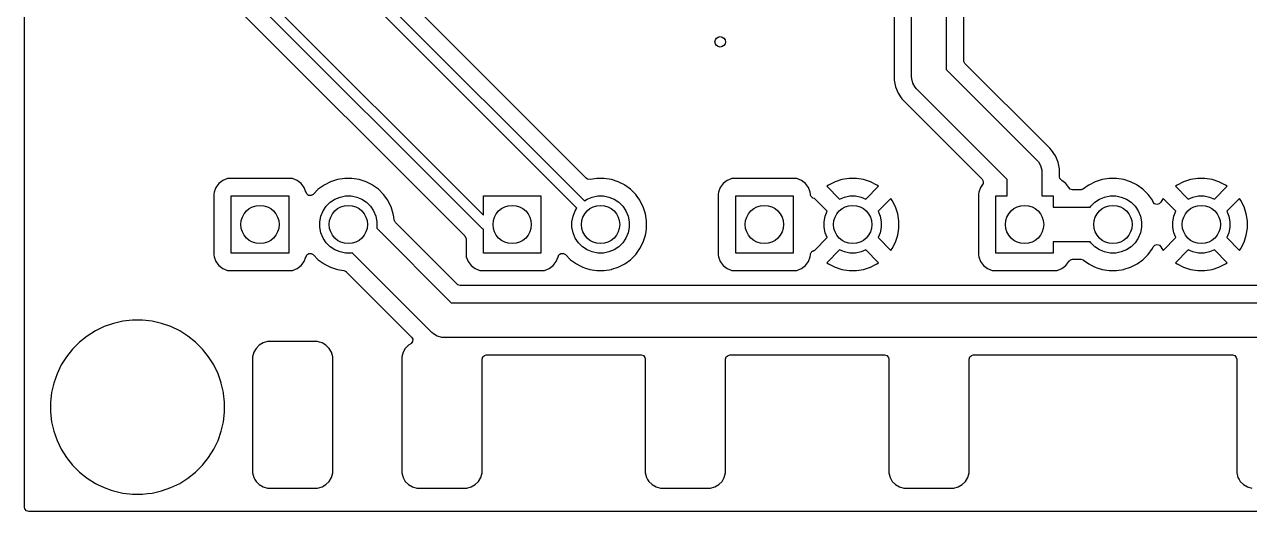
# Model space of a CAD drawing. Extents: x 103 to 241, y -131 to -73.
# Drawn here: x 107 to 142.22, y -131.5 to -117.5 of the extents above; entities that cross this region are included whole.
import ezdxf

# ---------------------------------------------------------------- set-up
doc = ezdxf.new("R2010")
doc.units = 0
doc.layers.add('BLACK', color=7, linetype='CONTINUOUS')

msp = doc.modelspace()

# ---------------------------------------------------------------- linework, layer by layer
at = {"layer": 'BLACK', "linetype": 'CONTINUOUS'}
for p, q in [((107.0005, -122.377135), (107.0005, -76.109568)), ((133.5, -93.509131), (133.5, -118.792893)), ((134.0005, -118.534217), (134.0005, -93.410587)), ((131.9995, -93.974913), (131.9995, -119.098541)), ((132.5, -119), (132.5, -93.716237)), ((113.4, -112.877868), (123.095236, -122.573104)), ((123.150957, -121.921011), (113.936819, -112.706873)), ((122.883104, -122.785236), (113.143934, -113.046066)), ((111.9, -114.687868), (120.195, -122.982868)), ((120.143934, -123.356066), (111.643934, -114.856066)), ((111.244727, -115.164674), (119.658181, -123.578127)), ((134.003334, -118.560575), (134.0005, -118.534217)), ((134.036819, -118.621898), (134.003334, -118.560575)), ((136.387781, -120.97286), (134.036819, -118.621898)), ((132.504277, -119.065247), (132.5, -119)), ((133.5, -118.792893), (136.103553, -121.396446)), ((131.9995, -119.098543), (131.999499, -119.098543)), ((131.999499, -119.098543), (132.037947, -119.291829)), ((131.9995, -119.098541), (131.9995, -119.098543)), ((132.037947, -119.291829), (132.03795, -119.291839)), ((132.03795, -119.291839), (132.113364, -119.473907)), ((132.504277, -119.065263), (132.504277, -119.065247)), ((132.53806, -119.191342), (132.504277, -119.065263)), ((132.603323, -119.304381), (132.53806, -119.191342)), ((132.603338, -119.304396), (132.603323, -119.304381)), ((132.646447, -119.353553), (132.603338, -119.304396)), ((135.25, -121.957106), (132.646447, -119.353553)), ((132.113364, -119.473907), (132.113371, -119.47392)), ((132.113371, -119.47392), (132.222859, -119.63778)), ((132.222859, -119.63778), (132.22286, -119.637781)), ((132.22286, -119.637781), (132.222861, -119.637782)), ((132.222861, -119.637782), (132.362218, -119.777139)), ((132.362218, -119.777139), (132.362219, -119.777139)), ((132.362219, -119.777139), (132.369286, -119.784206)), ((132.369286, -119.784206), (132.369285, -119.784206)), ((132.369285, -119.784206), (132.369289, -119.784209)), ((132.369289, -119.784209), (134.5279, -121.942821)), ((136.387782, -120.972861), (136.387781, -120.97286)), ((136.475176, -121.060255), (136.387782, -120.972861)), ((136.52714, -121.112219), (136.475176, -121.060255)), ((136.636628, -121.276079), (136.52714, -121.112219)), ((136.103553, -121.396446), (136.146668, -121.44561)), ((136.146668, -121.44561), (136.146677, -121.445619)), ((136.146677, -121.445619), (136.21194, -121.558658)), ((136.636635, -121.276092), (136.636628, -121.276079)), ((136.712049, -121.45816), (136.636635, -121.276092)), ((136.712051, -121.458165), (136.712049, -121.45816)), ((136.712051, -121.458169), (136.712051, -121.458165)), ((136.712052, -121.45817), (136.712051, -121.458169)), ((136.7505, -121.651456), (136.712052, -121.45817)), ((136.21194, -121.558658), (136.245723, -121.684737)), ((136.245723, -121.684737), (136.245723, -121.684752)), ((136.245723, -121.684752), (136.25, -121.75)), ((136.25, -121.75), (136.25, -122.425)), ((136.7505, -121.871138), (136.7505, -121.651456)), ((112.501202, -122.182671), (112.450908, -122.317517)), ((112.501206, -122.182664), (112.501202, -122.182671)), ((112.587452, -122.067455), (112.501206, -122.182664)), ((112.587455, -122.067452), (112.587452, -122.067455)), ((112.702664, -121.981206), (112.587455, -122.067452)), ((112.702671, -121.981202), (112.702664, -121.981206)), ((112.837516, -121.930908), (112.702671, -121.981202)), ((112.897123, -121.924501), (112.837516, -121.930908)), ((112.897129, -121.9245), (112.897123, -121.924501)), ((114.642864, -121.9245), (112.897129, -121.9245)), ((114.642873, -121.9245), (114.642864, -121.9245)), ((114.642881, -121.9245), (114.642873, -121.9245)), ((114.642883, -121.924501), (114.642881, -121.9245)), ((114.702483, -121.930908), (114.642883, -121.924501)), ((114.837328, -121.981202), (114.702482, -121.930908)), ((114.702482, -121.930908), (114.702483, -121.930908)), ((114.837335, -121.981206), (114.837328, -121.981202)), ((114.952544, -122.067452), (114.837335, -121.981206)), ((114.952547, -122.067455), (114.952544, -122.067452)), ((115.038793, -122.182664), (114.952547, -122.067455)), ((115.038797, -122.182671), (115.038793, -122.182664)), ((115.089092, -122.31752), (115.038797, -122.182671)), ((115.615285, -122.11633), (115.446496, -122.238964)), ((115.801179, -122.021612), (115.615285, -122.11633)), ((115.99961, -121.957137), (115.801179, -122.021612)), ((116.205676, -121.9245), (115.99961, -121.957137)), ((116.205681, -121.9245), (116.205676, -121.9245)), ((116.414319, -121.9245), (116.205681, -121.9245)), ((116.414324, -121.9245), (116.414319, -121.9245)), ((116.620389, -121.957137), (116.414324, -121.9245)), ((116.81882, -122.021612), (116.620389, -121.957137)), ((116.994047, -122.110895), (116.81882, -122.021612)), ((117.004714, -122.11633), (116.994047, -122.110895)), ((117.173505, -122.238965), (117.004714, -122.11633)), ((123.188742, -121.946848), (123.150957, -121.921011)), ((123.258036, -121.955803), (123.188742, -121.946848)), ((123.455676, -121.9245), (123.258036, -121.955803)), ((123.455681, -121.9245), (123.455676, -121.9245)), ((123.664319, -121.9245), (123.455681, -121.9245)), ((123.664324, -121.9245), (123.664319, -121.9245)), ((123.870389, -121.957137), (123.664324, -121.9245)), ((124.06882, -122.021612), (123.870389, -121.957137)), ((124.244047, -122.110895), (124.06882, -122.021612)), ((124.254714, -122.11633), (124.244047, -122.110895)), ((124.423505, -122.238965), (124.254714, -122.11633)), ((127.001202, -122.182671), (126.950908, -122.317517)), ((127.001206, -122.182664), (127.001202, -122.182671)), ((127.087452, -122.067455), (127.001206, -122.182664)), ((127.087455, -122.067452), (127.087452, -122.067455)), ((127.202664, -121.981206), (127.087455, -122.067452)), ((127.202671, -121.981202), (127.202664, -121.981206)), ((127.337516, -121.930908), (127.202671, -121.981202)), ((127.397123, -121.924501), (127.337516, -121.930908)), ((127.397129, -121.9245), (127.397123, -121.924501)), ((129.142864, -121.9245), (127.397129, -121.9245)), ((129.142873, -121.9245), (129.142864, -121.9245)), ((129.142881, -121.9245), (129.142873, -121.9245)), ((129.142883, -121.924501), (129.142881, -121.9245)), ((129.202483, -121.930908), (129.142883, -121.924501)), ((129.337328, -121.981202), (129.202482, -121.930908)), ((129.202482, -121.930908), (129.202483, -121.930908)), ((129.337335, -121.981206), (129.337328, -121.981202)), ((129.452544, -122.067452), (129.337335, -121.981206)), ((129.452547, -122.067455), (129.452544, -122.067452)), ((129.538793, -122.182664), (129.452547, -122.067455)), ((129.538795, -122.182668), (129.538793, -122.182664)), ((129.538796, -122.182669), (129.538795, -122.182668)), ((129.589091, -122.317517), (129.538796, -122.182669)), ((130.115552, -122.116757), (130.06618, -122.152627)), ((130.06618, -122.152627), (130.431613, -122.518059)), ((130.301372, -122.022075), (130.115552, -122.116757)), ((130.499727, -121.957626), (130.301372, -122.022075)), ((130.705721, -121.925), (130.499727, -121.957626)), ((130.914279, -121.925), (130.705721, -121.925)), ((131.120272, -121.957626), (130.914279, -121.925)), ((131.318627, -122.022075), (131.120272, -121.957626)), ((131.188386, -122.518059), (131.553819, -122.152627)), ((131.504451, -122.116759), (131.318627, -122.022075)), ((131.553819, -122.152627), (131.504451, -122.116759)), ((134.481202, -122.182671), (134.430908, -122.317517)), ((134.481206, -122.182664), (134.481202, -122.182671)), ((134.539486, -122.104812), (134.481206, -122.182664)), ((134.5279, -121.942821), (134.561385, -122.004144)), ((134.556401, -122.073836), (134.539486, -122.104812)), ((134.561385, -122.004144), (134.556401, -122.073836)), ((135.25, -122.425), (135.25, -121.957106)), ((136.765665, -121.930559), (136.7505, -121.871138)), ((136.810555, -121.975454), (136.765665, -121.930559)), ((136.810231, -121.975888), (136.810555, -121.975454)), ((136.813246, -121.978145), (136.810231, -121.975888)), ((136.815068, -121.979967), (136.813246, -121.978145)), ((136.817329, -121.981202), (136.815068, -121.979967)), ((136.932544, -122.067452), (136.817329, -121.981202)), ((136.932547, -122.067455), (136.932544, -122.067452)), ((137.018792, -122.182663), (136.932547, -122.067455)), ((137.018793, -122.182665), (137.018792, -122.182663)), ((137.018796, -122.182669), (137.018793, -122.182665)), ((137.018797, -122.182673), (137.018796, -122.182669)), ((137.020027, -122.184924), (137.018797, -122.182673)), ((137.022364, -122.187434), (137.020027, -122.184924)), ((137.024112, -122.189769), (137.022364, -122.187434)), ((137.024362, -122.189581), (137.024112, -122.189769)), ((137.061822, -122.229815), (137.024362, -122.189581)), ((137.545328, -122.152627), (137.444589, -122.225818)), ((137.595285, -122.11633), (137.545328, -122.152627)), ((137.781179, -122.021612), (137.595285, -122.11633)), ((137.97961, -121.957137), (137.781179, -122.021612)), ((138.185676, -121.9245), (137.97961, -121.957137)), ((138.185681, -121.9245), (138.185676, -121.9245)), ((138.394319, -121.9245), (138.185681, -121.9245)), ((138.394324, -121.9245), (138.394319, -121.9245)), ((138.600389, -121.957137), (138.394324, -121.9245)), ((138.79882, -122.021612), (138.600389, -121.957137)), ((138.974047, -122.110895), (138.79882, -122.021612)), ((138.984714, -122.11633), (138.974047, -122.110895)), ((139.153505, -122.238965), (138.984714, -122.11633)), ((140.135552, -122.116757), (140.08618, -122.152627)), ((140.08618, -122.152627), (140.451613, -122.518059)), ((140.321372, -122.022075), (140.135552, -122.116757)), ((140.519727, -121.957626), (140.321372, -122.022075)), ((140.725721, -121.925), (140.519727, -121.957626)), ((140.934279, -121.925), (140.725721, -121.925)), ((141.140272, -121.957626), (140.934279, -121.925)), ((141.338627, -122.022075), (141.140272, -121.957626)), ((141.208386, -122.518059), (141.573819, -122.152627)), ((141.524451, -122.116759), (141.338627, -122.022075)), ((141.573819, -122.152627), (141.524451, -122.116759)), ((107.0005, -128.359568), (107.0005, -122.377135)), ((112.444501, -122.377116), (112.4445, -122.377135)), ((112.4445, -122.377135), (112.4445, -124.12287)), ((112.450908, -122.317517), (112.444501, -122.377116)), ((112.945, -124.075), (112.945, -122.425)), ((112.945, -122.425), (114.595, -122.425)), ((114.595, -122.425), (114.595, -124.075)), ((115.090876, -122.325068), (115.089092, -122.31752)), ((115.093515, -122.324444), (115.090876, -122.325068)), ((115.112478, -122.372662), (115.093515, -122.324444)), ((115.168411, -122.414534), (115.112478, -122.372662)), ((115.238103, -122.419518), (115.168411, -122.414534)), ((115.299426, -122.386034), (115.238103, -122.419518)), ((115.446496, -122.238964), (115.299426, -122.386034)), ((115.786626, -122.612266), (115.921098, -122.522415)), ((115.921098, -122.522415), (116.070515, -122.460524)), ((116.070515, -122.460524), (116.229136, -122.428973)), ((116.229136, -122.428973), (116.390864, -122.428973)), ((116.390864, -122.428973), (116.549485, -122.460524)), ((116.549485, -122.460524), (116.698902, -122.522415)), ((116.698902, -122.522415), (116.833374, -122.612266)), ((117.321035, -122.386495), (117.173505, -122.238965)), ((117.44367, -122.555286), (117.321035, -122.386495)), ((120.195, -122.982868), (120.195, -122.425)), ((120.195, -122.425), (121.845, -122.425)), ((121.845, -122.425), (121.845, -124.075)), ((123.095236, -122.573104), (123.171098, -122.522415)), ((123.171098, -122.522415), (123.320515, -122.460524)), ((123.320515, -122.460524), (123.479136, -122.428973)), ((123.479136, -122.428973), (123.640864, -122.428973)), ((123.640864, -122.428973), (123.799485, -122.460524)), ((123.799485, -122.460524), (123.948902, -122.522415)), ((123.948902, -122.522415), (124.083374, -122.612266)), ((124.561675, -122.377135), (124.423505, -122.238965)), ((124.571035, -122.386495), (124.561675, -122.377135)), ((124.571039, -122.386501), (124.571035, -122.386495)), ((124.61477, -122.446689), (124.571039, -122.386501)), ((124.61477, -122.446691), (124.61477, -122.446689)), ((124.69367, -122.555286), (124.61477, -122.446691)), ((126.944501, -122.377116), (126.9445, -122.377135)), ((126.9445, -122.377135), (126.9445, -124.12287)), ((126.950908, -122.317517), (126.944501, -122.377116)), ((127.445, -124.075), (127.445, -122.425)), ((127.445, -122.425), (129.095, -122.425)), ((129.095, -122.425), (129.095, -124.075)), ((129.595499, -122.377128), (129.589091, -122.317517)), ((129.595499, -122.395402), (129.595499, -122.377128)), ((129.598687, -122.40919), (129.595499, -122.395402)), ((129.611093, -122.441456), (129.598687, -122.40919)), ((129.660849, -122.490508), (129.611093, -122.441456)), ((129.706557, -122.50011), (129.660849, -122.490508)), ((130.078059, -122.871612), (129.706557, -122.50011)), ((130.431613, -122.518059), (130.570515, -122.460524)), ((130.570515, -122.460524), (130.729136, -122.428973)), ((130.729136, -122.428973), (130.890864, -122.428973)), ((130.890864, -122.428973), (131.049485, -122.460524)), ((131.049485, -122.460524), (131.188386, -122.518059)), ((131.907371, -122.506179), (131.541939, -122.87161)), ((131.907372, -122.50618), (131.907371, -122.506179)), ((131.943236, -122.555543), (131.907372, -122.50618)), ((134.424501, -122.377116), (134.4245, -122.377135)), ((134.4245, -122.377135), (134.4245, -124.12287)), ((134.430908, -122.317517), (134.424501, -122.377116)), ((134.925, -124.075), (134.925, -122.425)), ((134.925, -122.425), (135.25, -122.425)), ((136.25, -122.425), (136.575, -122.425)), ((136.575, -122.425), (136.575, -122.75)), ((137.128861, -122.2495), (137.061822, -122.229815)), ((137.371705, -122.2495), (137.128861, -122.2495)), ((137.378785, -122.249298), (137.371705, -122.2495)), ((137.382615, -122.247931), (137.378785, -122.249298)), ((137.40664, -122.244477), (137.382615, -122.247931)), ((137.424544, -122.23297), (137.40664, -122.244477)), ((137.444589, -122.225818), (137.424544, -122.23297)), ((137.766626, -122.612266), (137.901098, -122.522415)), ((137.901098, -122.522415), (138.050515, -122.460524)), ((138.050515, -122.460524), (138.209136, -122.428973)), ((138.209136, -122.428973), (138.370864, -122.428973)), ((138.370864, -122.428973), (138.529485, -122.460524)), ((138.529485, -122.460524), (138.678902, -122.522415)), ((138.678902, -122.522415), (138.813374, -122.612266)), ((139.301035, -122.386495), (139.153505, -122.238965)), ((139.337334, -122.436456), (139.301035, -122.386495)), ((139.423671, -122.555287), (139.337334, -122.436456)), ((139.732627, -122.50618), (139.696755, -122.555555)), ((140.098059, -122.871612), (139.732627, -122.50618)), ((140.451613, -122.518059), (140.590515, -122.460524)), ((140.590515, -122.460524), (140.749136, -122.428973)), ((140.749136, -122.428973), (140.910864, -122.428973)), ((140.910864, -122.428973), (141.069485, -122.460524)), ((141.069485, -122.460524), (141.208386, -122.518059)), ((141.927371, -122.506179), (141.561939, -122.87161)), ((141.927372, -122.50618), (141.927371, -122.506179)), ((141.963236, -122.555543), (141.927372, -122.50618)), ((115.520524, -123.010515), (115.582415, -122.861098)), ((115.582415, -122.861098), (115.672266, -122.726626)), ((115.672266, -122.726626), (115.786626, -122.612266)), ((116.833374, -122.612266), (116.947734, -122.726626)), ((116.947734, -122.726626), (117.037585, -122.861098)), ((117.037585, -122.861098), (117.099476, -123.010515)), ((117.44381, -122.555561), (117.44367, -122.555286)), ((117.538387, -122.741179), (117.44381, -122.555561)), ((117.538387, -122.741181), (117.538387, -122.741179)), ((117.538389, -122.741184), (117.538387, -122.741181)), ((117.602862, -122.939611), (117.538389, -122.741184)), ((122.770524, -123.010515), (122.832415, -122.861098)), ((122.832415, -122.861098), (122.883104, -122.785236)), ((124.083374, -122.612266), (124.197734, -122.726626)), ((124.197734, -122.726626), (124.287585, -122.861098)), ((124.287585, -122.861098), (124.349476, -123.010515)), ((124.69381, -122.555561), (124.69367, -122.555286)), ((124.788387, -122.741179), (124.69381, -122.555561)), ((124.852862, -122.93961), (124.788387, -122.741179)), ((130.020524, -123.010515), (130.078059, -122.871612)), ((131.541939, -122.87161), (131.599476, -123.010515)), ((131.943244, -122.555556), (131.943236, -122.555543)), ((132.037924, -122.741372), (131.943244, -122.555556)), ((132.102373, -122.939727), (132.037924, -122.741372)), ((136.575, -122.75), (137.636648, -122.75)), ((137.636648, -122.75), (137.652266, -122.726626)), ((137.652266, -122.726626), (137.766626, -122.612266)), ((138.813374, -122.612266), (138.927734, -122.726626)), ((138.927734, -122.726626), (139.017585, -122.861098)), ((139.017585, -122.861098), (139.079476, -123.010515)), ((139.449796, -122.606561), (139.423671, -122.555287)), ((139.488834, -122.651615), (139.449796, -122.606561)), ((139.554969, -122.674153), (139.488834, -122.651615)), ((139.62279, -122.657358), (139.554969, -122.674153)), ((139.670765, -122.606563), (139.62279, -122.657358)), ((139.696755, -122.555555), (139.670765, -122.606563)), ((140.040524, -123.010515), (140.098059, -122.871612)), ((141.561939, -122.87161), (141.619476, -123.010515)), ((141.963244, -122.555556), (141.963236, -122.555543)), ((142.057924, -122.741372), (141.963244, -122.555556)), ((142.122373, -122.939727), (142.057924, -122.741372)), ((115.488973, -123.169136), (115.520524, -123.010515)), ((115.488973, -123.330864), (115.488973, -123.169136)), ((117.099476, -123.010515), (117.131027, -123.169136)), ((117.131027, -123.169136), (117.131027, -123.330864)), ((117.617607, -123.032708), (117.602862, -122.939611)), ((117.632001, -123.123589), (117.617607, -123.032708)), ((117.633308, -123.130549), (117.632001, -123.123589)), ((117.666793, -123.191872), (117.633308, -123.130549)), ((119.438102, -124.963181), (117.666793, -123.191872)), ((122.738973, -123.169136), (122.770524, -123.010515)), ((122.738973, -123.330864), (122.738973, -123.169136)), ((124.349476, -123.010515), (124.381027, -123.169136)), ((124.381027, -123.169136), (124.381027, -123.330864)), ((124.8855, -123.145675), (124.852862, -122.93961)), ((124.8855, -123.354324), (124.8855, -123.145675)), ((129.988973, -123.169136), (130.020524, -123.010515)), ((129.988973, -123.330864), (129.988973, -123.169136)), ((131.599476, -123.010515), (131.631027, -123.169136)), ((131.631027, -123.169136), (131.631027, -123.330864)), ((132.135, -123.14572), (132.102373, -122.939727)), ((132.135, -123.354279), (132.135, -123.14572)), ((139.079476, -123.010515), (139.111027, -123.169136)), ((139.111027, -123.169136), (139.111027, -123.330864)), ((140.008973, -123.169136), (140.040524, -123.010515)), ((140.008973, -123.330864), (140.008973, -123.169136)), ((141.619476, -123.010515), (141.651027, -123.169136)), ((141.651027, -123.169136), (141.651027, -123.330864)), ((142.155, -123.14572), (142.122373, -122.939727)), ((142.155, -123.354279), (142.155, -123.14572)), ((115.520524, -123.489485), (115.488973, -123.330864)), ((115.582415, -123.638902), (115.520524, -123.489485)), ((117.131027, -123.330864), (117.125542, -123.358436)), ((117.125542, -123.358436), (119.267107, -125.5)), ((119.658181, -123.578127), (119.691666, -123.63945)), ((120.166664, -123.374721), (120.143934, -123.356066)), ((120.195, -123.386457), (120.166664, -123.374721)), ((120.195, -124.075), (120.195, -123.386457)), ((122.770524, -123.489485), (122.738973, -123.330864)), ((122.832415, -123.638902), (122.770524, -123.489485)), ((124.349476, -123.489485), (124.287585, -123.638902)), ((124.381027, -123.330864), (124.349476, -123.489485)), ((124.788389, -123.758816), (124.852862, -123.560389)), ((124.852862, -123.560389), (124.869191, -123.457292)), ((124.869191, -123.457292), (124.8855, -123.354324)), ((130.020524, -123.489485), (129.988973, -123.330864)), ((130.078059, -123.628386), (130.020524, -123.489485)), ((131.599476, -123.489485), (131.54194, -123.628387)), ((131.631027, -123.330864), (131.599476, -123.489485)), ((132.037924, -123.758627), (132.102373, -123.560272)), ((132.102373, -123.560272), (132.135, -123.354279)), ((139.079476, -123.489485), (139.017585, -123.638902)), ((139.111027, -123.330864), (139.079476, -123.489485)), ((140.040524, -123.489485), (140.008973, -123.330864)), ((140.098059, -123.628386), (140.040524, -123.489485)), ((141.619476, -123.489485), (141.56194, -123.628387)), ((141.651027, -123.330864), (141.619476, -123.489485)), ((142.057924, -123.758627), (142.122373, -123.560272)), ((142.122373, -123.560272), (142.155, -123.354279)), ((115.672266, -123.773374), (115.582415, -123.638902)), ((115.786626, -123.887734), (115.672266, -123.773374)), ((115.921098, -123.977585), (115.786626, -123.887734)), ((119.691666, -123.63945), (119.6945, -123.665808)), ((119.6945, -123.665808), (119.6945, -124.12287)), ((122.922266, -123.773374), (122.832415, -123.638902)), ((123.036626, -123.887734), (122.922266, -123.773374)), ((123.171098, -123.977585), (123.036626, -123.887734)), ((124.083374, -123.887734), (123.948902, -123.977585)), ((124.197734, -123.773374), (124.083374, -123.887734)), ((124.287585, -123.638902), (124.197734, -123.773374)), ((124.571035, -124.113505), (124.69367, -123.944714)), ((124.69367, -123.944714), (124.788389, -123.758816)), ((129.708073, -123.998373), (130.078059, -123.628386)), ((131.54194, -123.628387), (131.907371, -123.993818)), ((131.907372, -123.993818), (131.94324, -123.944451)), ((131.94324, -123.944451), (132.037924, -123.758627)), ((137.636648, -123.75), (136.575, -123.75)), ((136.575, -123.75), (136.575, -124.075)), ((137.652266, -123.773374), (137.636648, -123.75)), ((137.766626, -123.887734), (137.652266, -123.773374)), ((137.901098, -123.977585), (137.766626, -123.887734)), ((138.813374, -123.887734), (138.678902, -123.977585)), ((138.927734, -123.773374), (138.813374, -123.887734)), ((139.017585, -123.638902), (138.927734, -123.773374)), ((139.301035, -124.113505), (139.42367, -123.944714)), ((139.42367, -123.944714), (139.449796, -123.893437)), ((139.449796, -123.893437), (139.497769, -123.842642)), ((139.497769, -123.842642), (139.56559, -123.825846)), ((139.56559, -123.825846), (139.631725, -123.848383)), ((139.631725, -123.848383), (139.670766, -123.893437)), ((139.670766, -123.893437), (139.696759, -123.944451)), ((139.696759, -123.944451), (139.732627, -123.993818)), ((139.732627, -123.993819), (140.098059, -123.628386)), ((141.56194, -123.628387), (141.927371, -123.993818)), ((141.927372, -123.993818), (141.96324, -123.944451)), ((141.96324, -123.944451), (142.057924, -123.758627)), ((112.4445, -124.12287), (112.444501, -124.122876)), ((112.444501, -124.122876), (112.450908, -124.182483)), ((112.450908, -124.182483), (112.501202, -124.317328)), ((114.595, -124.075), (112.945, -124.075)), ((115.038796, -124.317331), (115.089091, -124.182483)), ((115.089091, -124.182481), (115.090874, -124.174938)), ((115.089091, -124.182483), (115.089091, -124.182481)), ((115.090874, -124.174938), (115.093757, -124.175619)), ((115.093757, -124.175619), (115.115147, -124.123896)), ((115.115147, -124.123896), (115.172517, -124.084014)), ((115.172517, -124.084014), (115.24234, -124.08148)), ((115.24234, -124.08148), (115.299425, -124.113965)), ((115.299425, -124.113965), (115.446495, -124.261035)), ((115.446495, -124.261035), (115.615286, -124.38367)), ((116.070515, -124.039476), (115.921098, -123.977585)), ((116.229136, -124.071027), (116.070515, -124.039476)), ((116.390864, -124.071027), (116.229136, -124.071027)), ((116.418436, -124.065542), (116.390864, -124.071027)), ((118.706446, -126.353553), (116.418436, -124.065542)), ((119.6945, -124.12287), (119.694501, -124.122876)), ((119.694501, -124.122876), (119.700908, -124.182483)), ((119.700908, -124.182483), (119.751202, -124.317328)), ((121.845, -124.075), (120.195, -124.075)), ((122.288796, -124.317331), (122.339091, -124.182483)), ((122.339091, -124.182481), (122.340874, -124.174938)), ((122.339091, -124.182483), (122.339091, -124.182481)), ((122.340874, -124.174938), (122.343757, -124.175619)), ((122.343757, -124.175619), (122.365147, -124.123896)), ((122.365147, -124.123896), (122.422517, -124.084014)), ((122.422517, -124.084014), (122.49234, -124.08148)), ((122.49234, -124.08148), (122.549425, -124.113965)), ((122.549425, -124.113965), (122.696495, -124.261035)), ((122.696495, -124.261035), (122.865286, -124.38367)), ((123.320515, -124.039476), (123.171098, -123.977585)), ((123.479136, -124.071027), (123.320515, -124.039476)), ((123.640864, -124.071027), (123.479136, -124.071027)), ((123.799485, -124.039476), (123.640864, -124.071027)), ((123.948902, -123.977585), (123.799485, -124.039476)), ((124.254714, -124.38367), (124.423505, -124.261035)), ((124.423505, -124.261035), (124.571035, -124.113505)), ((126.9445, -124.12287), (126.944501, -124.122876)), ((126.944501, -124.122876), (126.950908, -124.182483)), ((126.950908, -124.182483), (127.001202, -124.317328)), ((129.095, -124.075), (127.445, -124.075)), ((129.538796, -124.317331), (129.589091, -124.182483)), ((129.589091, -124.182483), (129.5955, -124.122873)), ((129.595499, -124.104587), (129.598686, -124.090809)), ((129.5955, -124.122873), (129.595499, -124.104587)), ((129.598686, -124.090809), (129.609163, -124.072201)), ((129.609163, -124.072201), (129.615175, -124.051718)), ((129.615175, -124.051718), (129.625961, -124.042368)), ((129.625961, -124.042368), (129.632967, -124.029927)), ((129.632967, -124.029927), (129.651839, -124.019938)), ((129.651839, -124.019938), (129.667972, -124.005956)), ((129.667972, -124.005956), (129.683421, -124.003224)), ((129.683421, -124.003224), (129.694721, -123.997244)), ((129.694721, -123.997244), (129.708073, -123.998373)), ((130.431611, -123.981939), (130.066179, -124.347371)), ((130.570515, -124.039476), (130.431611, -123.981939)), ((130.729136, -124.071027), (130.570515, -124.039476)), ((130.890864, -124.071027), (130.729136, -124.071027)), ((131.049485, -124.039476), (130.890864, -124.071027)), ((131.188387, -123.98194), (131.049485, -124.039476)), ((131.553818, -124.347371), (131.188387, -123.98194)), ((131.907371, -123.993818), (131.907372, -123.993818)), ((134.4245, -124.12287), (134.424501, -124.122876)), ((134.424501, -124.122876), (134.430908, -124.182483)), ((134.430908, -124.182483), (134.481202, -124.317328)), ((136.575, -124.075), (134.925, -124.075)), ((137.024546, -124.310556), (137.029552, -124.30555)), ((137.029552, -124.30555), (137.035148, -124.293297)), ((137.035148, -124.293297), (137.053774, -124.281326)), ((137.053774, -124.281326), (137.069431, -124.265669)), ((137.069431, -124.265669), (137.083875, -124.261982)), ((137.083875, -124.261982), (137.093926, -124.255523)), ((137.093926, -124.255523), (137.128861, -124.2505)), ((137.128861, -124.2505), (137.371705, -124.2505)), ((137.371705, -124.2505), (137.438744, -124.270185)), ((137.438744, -124.270185), (137.444576, -124.274171)), ((137.444576, -124.274171), (137.595286, -124.38367)), ((138.050515, -124.039476), (137.901098, -123.977585)), ((138.209136, -124.071027), (138.050515, -124.039476)), ((138.370864, -124.071027), (138.209136, -124.071027)), ((138.529485, -124.039476), (138.370864, -124.071027)), ((138.678902, -123.977585), (138.529485, -124.039476)), ((138.984714, -124.38367), (139.153505, -124.261035)), ((139.153505, -124.261035), (139.301035, -124.113505)), ((139.732627, -123.993818), (139.732627, -123.993819)), ((140.451611, -123.981939), (140.086179, -124.347371)), ((140.590515, -124.039476), (140.451611, -123.981939)), ((140.749136, -124.071027), (140.590515, -124.039476)), ((140.910864, -124.071027), (140.749136, -124.071027)), ((141.069485, -124.039476), (140.910864, -124.071027)), ((141.208387, -123.98194), (141.069485, -124.039476)), ((141.573818, -124.347371), (141.208387, -123.98194)), ((141.927371, -123.993818), (141.927372, -123.993818)), ((112.501202, -124.317328), (112.501206, -124.317335)), ((112.501206, -124.317335), (112.587452, -124.432544)), ((112.587452, -124.432544), (112.587455, -124.432547)), ((112.587455, -124.432547), (112.702664, -124.518793)), ((112.702664, -124.518793), (112.702671, -124.518797)), ((112.702671, -124.518797), (112.837517, -124.569091)), ((112.837517, -124.569091), (112.837516, -124.569091)), ((112.837516, -124.569091), (112.844444, -124.569835)), ((112.844444, -124.569835), (112.897127, -124.5755)), ((112.897127, -124.5755), (114.642872, -124.575499)), ((114.642872, -124.575499), (114.702483, -124.569091)), ((114.702483, -124.569091), (114.837331, -124.518796)), ((114.837331, -124.518796), (114.952546, -124.432546)), ((114.952546, -124.432546), (115.038796, -124.317331)), ((115.615286, -124.38367), (115.701394, -124.427544)), ((115.701394, -124.427544), (115.801179, -124.478387)), ((115.801179, -124.478387), (115.801181, -124.478387)), ((115.801181, -124.478387), (115.801184, -124.478389)), ((115.801184, -124.478389), (115.849901, -124.494218)), ((115.849901, -124.494218), (115.99961, -124.542862)), ((115.99961, -124.542862), (116.183591, -124.572002)), ((116.183591, -124.572002), (116.246726, -124.601931)), ((116.246726, -124.601931), (116.251874, -124.606794)), ((116.251874, -124.606794), (118.129855, -126.484776)), ((119.751202, -124.317328), (119.751206, -124.317335)), ((119.751206, -124.317335), (119.837452, -124.432544)), ((119.837452, -124.432544), (119.837455, -124.432547)), ((119.837455, -124.432547), (119.952664, -124.518793)), ((119.952664, -124.518793), (119.952671, -124.518797)), ((119.952671, -124.518797), (120.087517, -124.569091)), ((120.087517, -124.569091), (120.087516, -124.569091)), ((120.087516, -124.569091), (120.094444, -124.569835)), ((120.094444, -124.569835), (120.147127, -124.5755)), ((120.147127, -124.5755), (121.892872, -124.575499)), ((121.892872, -124.575499), (121.952483, -124.569091)), ((121.952483, -124.569091), (122.087331, -124.518796)), ((122.087331, -124.518796), (122.202546, -124.432546)), ((122.202546, -124.432546), (122.288796, -124.317331)), ((122.865286, -124.38367), (122.951394, -124.427544)), ((122.951394, -124.427544), (123.051179, -124.478387)), ((123.051179, -124.478387), (123.051181, -124.478387)), ((123.051181, -124.478387), (123.051184, -124.478389)), ((123.051184, -124.478389), (123.099901, -124.494218)), ((123.099901, -124.494218), (123.24961, -124.542862)), ((123.24961, -124.542862), (123.455676, -124.5755)), ((123.455676, -124.5755), (123.455681, -124.5755)), ((123.455681, -124.5755), (123.664324, -124.5755)), ((123.664324, -124.5755), (123.870389, -124.542862)), ((123.870389, -124.542862), (123.887282, -124.537373)), ((123.887282, -124.537373), (124.068816, -124.478389)), ((124.068816, -124.478389), (124.254714, -124.38367)), ((127.001202, -124.317328), (127.001206, -124.317335)), ((127.001206, -124.317335), (127.087452, -124.432544)), ((127.087452, -124.432544), (127.087455, -124.432547)), ((127.087455, -124.432547), (127.202664, -124.518793)), ((127.202664, -124.518793), (127.202671, -124.518797)), ((127.202671, -124.518797), (127.337517, -124.569091)), ((127.337517, -124.569091), (127.337516, -124.569091)), ((127.337516, -124.569091), (127.344444, -124.569835)), ((127.344444, -124.569835), (127.397127, -124.5755)), ((127.397127, -124.5755), (129.142872, -124.575499)), ((129.142872, -124.575499), (129.202483, -124.569091)), ((129.202483, -124.569091), (129.337331, -124.518796)), ((129.337331, -124.518796), (129.452546, -124.432546)), ((129.452546, -124.432546), (129.538796, -124.317331)), ((130.066179, -124.347371), (130.06618, -124.347372)), ((130.06618, -124.347372), (130.115543, -124.383236)), ((130.115543, -124.383236), (130.115556, -124.383244)), ((130.115556, -124.383244), (130.301372, -124.477924)), ((130.301372, -124.477924), (130.499727, -124.542373)), ((130.499727, -124.542373), (130.705721, -124.575)), ((130.705721, -124.575), (130.914279, -124.575)), ((130.914279, -124.575), (131.120272, -124.542373)), ((131.120272, -124.542373), (131.318627, -124.477924)), ((131.318627, -124.477924), (131.504451, -124.38324)), ((131.504451, -124.38324), (131.553818, -124.347372)), ((131.553818, -124.347372), (131.553818, -124.347371)), ((134.481202, -124.317328), (134.481206, -124.317335)), ((134.481206, -124.317335), (134.567452, -124.432544)), ((134.567452, -124.432544), (134.567455, -124.432547)), ((134.567455, -124.432547), (134.682664, -124.518793)), ((134.682664, -124.518793), (134.682671, -124.518797)), ((134.682671, -124.518797), (134.817517, -124.569091)), ((134.817517, -124.569091), (134.817516, -124.569091)), ((134.817516, -124.569091), (134.824444, -124.569835)), ((134.824444, -124.569835), (134.877127, -124.5755)), ((134.877127, -124.5755), (136.622872, -124.575499)), ((136.622872, -124.575499), (136.682483, -124.569091)), ((136.682483, -124.569091), (136.817331, -124.518796)), ((136.817331, -124.518796), (136.932546, -124.432546)), ((136.932546, -124.432546), (137.018796, -124.317331)), ((137.018796, -124.317331), (137.018798, -124.317323)), ((137.018798, -124.317323), (137.020027, -124.315076)), ((137.020027, -124.315076), (137.021849, -124.313253)), ((137.021849, -124.313253), (137.024112, -124.310231)), ((137.024112, -124.310231), (137.024546, -124.310556)), ((137.595286, -124.38367), (137.681394, -124.427544)), ((137.681394, -124.427544), (137.781179, -124.478387)), ((137.781179, -124.478387), (137.781181, -124.478387)), ((137.781181, -124.478387), (137.781184, -124.478389)), ((137.781184, -124.478389), (137.829901, -124.494218)), ((137.829901, -124.494218), (137.97961, -124.542862)), ((137.97961, -124.542862), (138.185676, -124.5755)), ((138.185676, -124.5755), (138.185681, -124.5755)), ((138.185681, -124.5755), (138.394324, -124.5755)), ((138.394324, -124.5755), (138.600389, -124.542862)), ((138.600389, -124.542862), (138.617282, -124.537373)), ((138.617282, -124.537373), (138.798816, -124.478389)), ((138.798816, -124.478389), (138.984714, -124.38367)), ((140.086179, -124.347371), (140.08618, -124.347372)), ((140.08618, -124.347372), (140.135543, -124.383236)), ((140.135543, -124.383236), (140.135556, -124.383244)), ((140.135556, -124.383244), (140.321372, -124.477924)), ((140.321372, -124.477924), (140.519727, -124.542373)), ((140.519727, -124.542373), (140.725721, -124.575)), ((140.725721, -124.575), (140.934279, -124.575)), ((140.934279, -124.575), (141.140272, -124.542373)), ((141.140272, -124.542373), (141.338627, -124.477924)), ((141.338627, -124.477924), (141.524451, -124.38324)), ((141.524451, -124.38324), (141.573818, -124.347372)), ((141.573818, -124.347372), (141.573818, -124.347371)), ((119.458744, -124.979815), (119.438102, -124.963181)), ((119.525783, -124.9995), (119.458744, -124.979815)), ((147.034218, -124.9995), (119.525783, -124.9995)), ((119.267107, -125.5), (147.292894, -125.5)), ((109.830487, -126.030945), (109.556682, -126.093439)), ((109.830505, -126.030942), (109.830487, -126.030945)), ((110.109568, -125.9995), (109.830505, -126.030942)), ((110.109575, -125.9995), (110.109568, -125.9995)), ((110.390425, -125.9995), (110.109575, -125.9995)), ((110.390431, -125.9995), (110.390425, -125.9995)), ((110.669494, -126.030942), (110.390431, -125.9995)), ((110.669512, -126.030945), (110.669494, -126.030942)), ((110.943317, -126.093439), (110.669512, -126.030945)), ((109.038557, -126.308053), (108.800753, -126.457476)), ((109.291588, -126.1862), (109.038557, -126.308053)), ((109.55667, -126.093443), (109.291588, -126.1862)), ((109.556682, -126.093439), (109.55667, -126.093443)), ((110.943329, -126.093443), (110.943317, -126.093439)), ((111.208411, -126.1862), (110.943329, -126.093443)), ((111.461442, -126.308053), (111.208411, -126.1862)), ((111.461445, -126.308055), (111.461442, -126.308053)), ((111.699248, -126.457477), (111.461445, -126.308055)), ((118.75561, -126.396668), (118.706446, -126.353553)), ((118.755619, -126.396677), (118.75561, -126.396668)), ((118.860926, -126.457476), (118.755619, -126.396677)), ((108.581175, -126.632583), (108.382583, -126.831175)), ((108.800753, -126.457476), (108.581175, -126.632583)), ((111.918825, -126.632584), (111.699248, -126.457477)), ((112.117416, -126.831175), (111.918825, -126.632584)), ((113.748683, -126.716502), (113.655502, -126.809683)), ((113.748686, -126.7165), (113.748683, -126.716502)), ((113.862812, -126.650608), (113.748686, -126.7165)), ((113.990108, -126.6165), (113.862812, -126.650608)), ((114.121892, -126.6165), (113.990108, -126.6165)), ((115.425892, -126.6165), (114.121892, -126.6165)), ((115.47891, -126.630706), (115.425892, -126.6165)), ((115.553187, -126.650608), (115.47891, -126.630706)), ((115.58976, -126.671724), (115.553187, -126.650608)), ((115.667314, -126.7165), (115.58976, -126.671724)), ((115.7605, -126.809686), (115.667314, -126.7165)), ((118.040683, -126.716502), (117.947502, -126.809683)), ((118.040692, -126.716495), (118.040683, -126.716502)), ((118.104175, -126.679843), (118.040692, -126.716495)), ((118.116484, -126.671724), (118.104175, -126.679843)), ((118.158356, -126.615791), (118.116484, -126.671724)), ((118.129855, -126.484776), (118.16334, -126.546099)), ((118.16334, -126.546099), (118.158356, -126.615791)), ((118.868658, -126.46194), (118.860926, -126.457476)), ((118.994737, -126.495723), (118.868658, -126.46194)), ((118.994752, -126.495723), (118.994737, -126.495723)), ((119.06, -126.5), (118.994752, -126.495723)), ((147.5, -126.5), (119.06, -126.5)), ((108.207476, -127.050753), (108.058053, -127.288557)), ((108.382583, -126.831175), (108.207476, -127.050753)), ((112.292523, -127.050752), (112.117416, -126.831175)), ((112.292747, -127.051108), (112.292523, -127.050752)), ((112.441945, -127.288555), (112.292747, -127.051108)), ((113.589608, -126.923812), (113.5555, -127.051108)), ((113.5555, -127.051108), (113.5555, -130.391891)), ((113.6555, -126.809686), (113.589608, -126.923812)), ((113.655502, -126.809683), (113.6555, -126.809686)), ((115.826392, -126.923814), (115.7605, -126.809686)), ((115.8605, -127.051108), (115.826392, -126.923814)), ((115.8605, -130.391892), (115.8605, -127.051108)), ((117.881608, -126.923812), (117.8475, -127.051108)), ((117.8475, -127.051108), (117.8475, -130.391891)), ((117.9475, -126.809686), (117.881608, -126.923812)), ((117.947502, -126.809683), (117.9475, -126.809686)), ((120.1525, -127.1245), (120.172185, -127.057461)), ((120.1525, -130.391892), (120.1525, -127.1245)), ((120.172185, -127.057461), (120.224989, -127.011706)), ((120.224989, -127.011706), (120.2765, -127.0005)), ((120.2765, -127.0005), (124.7235, -127.0005)), ((124.7235, -127.0005), (124.790539, -127.020185)), ((124.790539, -127.020185), (124.836294, -127.072989)), ((124.836294, -127.072989), (124.8475, -127.1245)), ((124.8475, -127.1245), (124.8475, -130.391891)), ((127.1525, -127.1245), (127.172185, -127.057461)), ((127.1525, -130.391892), (127.1525, -127.1245)), ((127.172185, -127.057461), (127.224989, -127.011706)), ((127.224989, -127.011706), (127.2765, -127.0005)), ((127.2765, -127.0005), (131.7235, -127.0005)), ((131.7235, -127.0005), (131.790539, -127.020185)), ((131.790539, -127.020185), (131.836294, -127.072989)), ((131.836294, -127.072989), (131.8475, -127.1245)), ((131.8475, -127.1245), (131.8475, -130.391891)), ((134.1525, -127.1245), (134.172185, -127.057461)), ((134.1525, -130.391892), (134.1525, -127.1245)), ((134.172185, -127.057461), (134.224989, -127.011706)), ((134.224989, -127.011706), (134.2765, -127.0005)), ((134.2765, -127.0005), (141.7235, -127.0005)), ((141.7235, -127.0005), (141.790539, -127.020185)), ((141.790539, -127.020185), (141.836294, -127.072989)), ((141.836294, -127.072989), (141.8475, -127.1245)), ((141.8475, -127.1245), (141.8475, -130.391891)), ((108.058053, -127.288557), (107.9362, -127.541588)), ((112.563801, -127.541592), (112.441945, -127.288555)), ((107.843439, -127.806682), (107.780945, -128.080487)), ((107.843443, -127.80667), (107.843439, -127.806682)), ((107.9362, -127.541588), (107.843443, -127.80667)), ((112.633465, -127.74068), (112.563801, -127.541592)), ((112.656556, -127.80667), (112.633465, -127.74068)), ((112.65656, -127.806682), (112.656556, -127.80667)), ((112.719054, -128.080487), (112.65656, -127.806682)), ((107.780942, -128.080505), (107.7495, -128.359568)), ((107.780945, -128.080487), (107.780942, -128.080505)), ((112.719057, -128.080505), (112.719054, -128.080487)), ((112.722332, -128.109572), (112.719057, -128.080505)), ((112.7505, -128.359575), (112.722332, -128.109572)), ((107.0005, -131.3755), (107.0005, -128.359568)), ((107.7495, -128.359568), (107.7495, -128.640431)), ((112.7505, -128.640425), (112.7505, -128.359575)), ((107.7495, -128.640431), (107.780942, -128.919494)), ((112.719055, -128.919509), (112.7505, -128.640425)), ((107.780942, -128.919494), (107.780945, -128.919512)), ((107.780945, -128.919512), (107.843439, -129.193317)), ((107.843439, -129.193317), (107.843443, -129.193329)), ((107.843443, -129.193329), (107.9362, -129.458411)), ((112.563801, -129.458408), (112.65656, -129.193318)), ((112.65656, -129.193318), (112.719055, -128.919509)), ((107.9362, -129.458411), (108.058053, -129.711442)), ((112.441945, -129.711445), (112.563801, -129.458408)), ((108.058053, -129.711442), (108.058055, -129.711445)), ((108.058055, -129.711445), (108.207477, -129.949248)), ((112.292523, -129.949248), (112.441945, -129.711445)), ((108.207477, -129.949248), (108.382584, -130.168825)), ((108.382584, -130.168825), (108.581175, -130.367416)), ((111.918825, -130.367416), (112.117416, -130.168825)), ((112.117416, -130.168825), (112.292523, -129.949248)), ((108.581175, -130.367416), (108.800752, -130.542523)), ((108.800752, -130.542523), (109.038555, -130.691945)), ((111.461445, -130.691945), (111.699248, -130.542523)), ((111.699248, -130.542523), (111.918825, -130.367416)), ((113.5555, -130.391891), (113.589608, -130.519187)), ((113.589608, -130.519187), (113.622554, -130.57625)), ((113.622554, -130.57625), (113.6555, -130.633314)), ((113.6555, -130.633314), (113.748686, -130.7265)), ((115.667314, -130.7265), (115.7605, -130.633314)), ((115.7605, -130.633314), (115.826392, -130.519186)), ((115.826392, -130.519186), (115.8605, -130.391892)), ((117.8475, -130.391891), (117.881608, -130.519187)), ((117.881608, -130.519187), (117.914554, -130.57625)), ((117.914554, -130.57625), (117.9475, -130.633314)), ((117.9475, -130.633314), (118.040686, -130.7265)), ((119.959314, -130.7265), (120.0525, -130.633314)), ((120.0525, -130.633314), (120.118392, -130.519186)), ((120.118392, -130.519186), (120.1525, -130.391892)), ((124.8475, -130.391891), (124.881608, -130.519187)), ((124.881608, -130.519187), (124.914554, -130.57625)), ((124.914554, -130.57625), (124.9475, -130.633314)), ((124.9475, -130.633314), (125.040686, -130.7265)), ((126.959314, -130.7265), (127.0525, -130.633314)), ((127.0525, -130.633314), (127.118392, -130.519186)), ((127.118392, -130.519186), (127.1525, -130.391892)), ((131.8475, -130.391891), (131.881608, -130.519187)), ((131.881608, -130.519187), (131.914554, -130.57625)), ((131.914554, -130.57625), (131.9475, -130.633314)), ((131.9475, -130.633314), (132.040686, -130.7265)), ((133.959314, -130.7265), (134.0525, -130.633314)), ((134.0525, -130.633314), (134.118392, -130.519186)), ((134.118392, -130.519186), (134.1525, -130.391892)), ((141.8475, -130.391891), (141.881608, -130.519187)), ((141.881608, -130.519187), (141.914554, -130.57625)), ((141.914554, -130.57625), (141.9475, -130.633314)), ((141.9475, -130.633314), (142.040686, -130.7265)), ((109.038555, -130.691945), (109.038557, -130.691946)), ((109.038557, -130.691946), (109.09485, -130.719055)), ((109.09485, -130.719055), (109.291592, -130.813801)), ((109.291592, -130.813801), (109.49068, -130.883465)), ((109.49068, -130.883465), (109.55667, -130.906556)), ((109.55667, -130.906556), (109.556682, -130.90656)), ((109.556682, -130.90656), (109.830491, -130.969055)), ((109.830491, -130.969055), (109.830497, -130.969055)), ((109.830497, -130.969055), (109.830505, -130.969057)), ((109.830505, -130.969057), (110.016547, -130.990018)), ((110.016547, -130.990018), (110.109569, -131.000499)), ((110.390429, -131.000499), (110.533055, -130.984429)), ((110.533055, -130.984429), (110.669494, -130.969057)), ((110.669494, -130.969057), (110.669499, -130.969056)), ((110.669499, -130.969056), (110.669509, -130.969055)), ((110.669509, -130.969055), (110.943318, -130.90656)), ((110.943318, -130.90656), (111.208408, -130.813801)), ((111.208408, -130.813801), (111.461445, -130.691945)), ((113.748686, -130.7265), (113.862814, -130.792392)), ((113.862814, -130.792392), (113.990108, -130.8265)), ((113.990108, -130.8265), (113.99011, -130.8265)), ((113.99011, -130.8265), (115.42589, -130.8265)), ((115.42589, -130.8265), (115.425892, -130.8265)), ((115.425892, -130.8265), (115.553186, -130.792392)), ((115.553186, -130.792392), (115.667314, -130.7265)), ((118.040686, -130.7265), (118.154814, -130.792392)), ((118.154814, -130.792392), (118.282108, -130.8265)), ((118.282108, -130.8265), (118.28211, -130.8265)), ((118.28211, -130.8265), (119.71789, -130.8265)), ((119.71789, -130.8265), (119.717892, -130.8265)), ((119.717892, -130.8265), (119.845186, -130.792392)), ((119.845186, -130.792392), (119.959314, -130.7265)), ((125.040686, -130.7265), (125.154814, -130.792392)), ((125.154814, -130.792392), (125.282108, -130.8265)), ((125.282108, -130.8265), (125.28211, -130.8265)), ((125.28211, -130.8265), (126.71789, -130.8265)), ((126.71789, -130.8265), (126.717892, -130.8265)), ((126.717892, -130.8265), (126.845186, -130.792392)), ((126.845186, -130.792392), (126.959314, -130.7265)), ((132.040686, -130.7265), (132.154814, -130.792392)), ((132.154814, -130.792392), (132.282108, -130.8265)), ((132.282108, -130.8265), (132.28211, -130.8265)), ((132.28211, -130.8265), (133.71789, -130.8265)), ((133.71789, -130.8265), (133.717892, -130.8265)), ((133.717892, -130.8265), (133.845186, -130.792392)), ((133.845186, -130.792392), (133.959314, -130.7265)), ((142.040686, -130.7265), (142.154814, -130.792392)), ((142.154814, -130.792392), (142.282108, -130.8265)), ((110.109569, -131.000499), (110.109572, -131.0005)), ((110.109572, -131.0005), (110.109575, -131.0005)), ((110.109575, -131.0005), (110.390428, -131.0005)), ((110.390428, -131.0005), (110.390429, -131.000499)), ((107.011706, -131.427011), (107.0005, -131.3755)), ((107.057461, -131.479815), (107.011706, -131.427011)), ((107.1245, -131.4995), (107.057461, -131.479815)), ((241.1255, -131.4995), (107.1245, -131.4995))]:
    msp.add_line(p, q, dxfattribs=at)
at = {"layer": 'BLACK'}
for centre, radius in [((127, -118), 0.15), ((113.77, -123.25), 0.55), ((116.31, -123.25), 0.55), ((121.02, -123.25), 0.55), ((123.56, -123.25), 0.55), ((128.27, -123.25), 0.55), ((130.81, -123.25), 0.55), ((135.75, -123.25), 0.55), ((138.29, -123.25), 0.55), ((140.83, -123.25), 0.55)]:
    msp.add_circle(centre, radius, dxfattribs=at)

doc.saveas('drawing.dxf')
